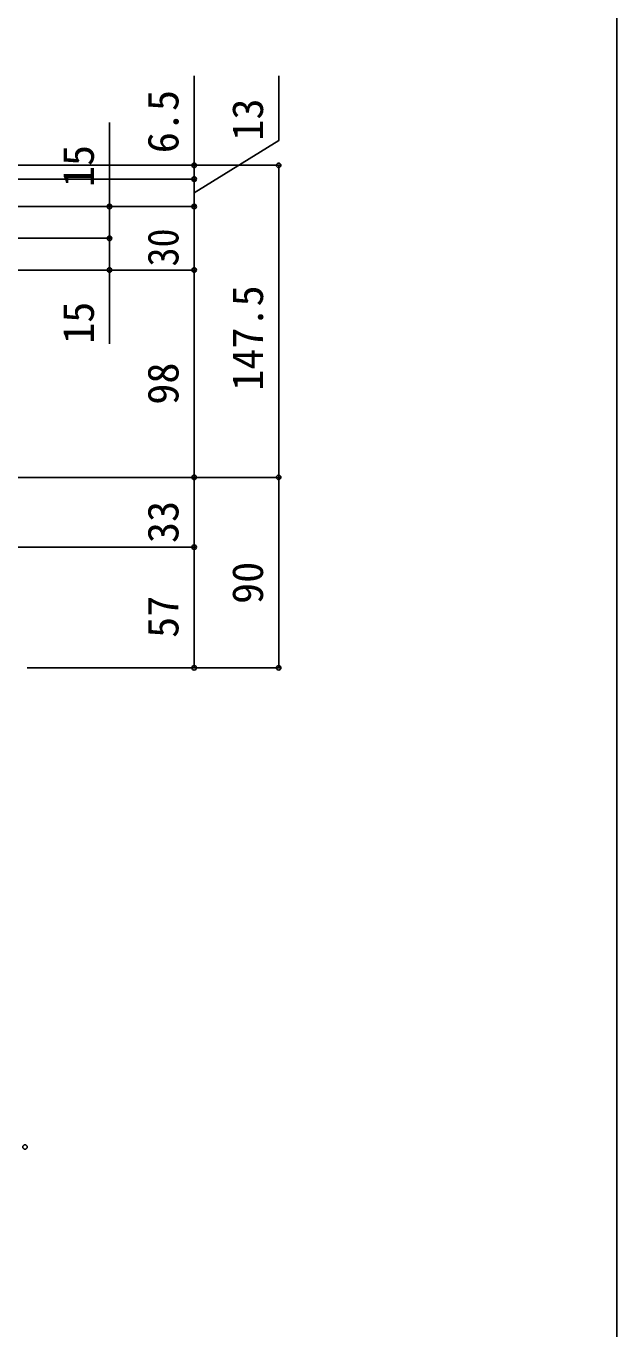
# Model space of a CAD drawing. Units: millimetres, scale not verified. Extents: x -875 to 875, y -1304 to 1297.
# Drawn here: x 596 to 875, y -14 to 602 of the extents above; entities that cross this region are included whole.
import ezdxf
from ezdxf.enums import TextEntityAlignment as Align

# ---------------------------------------------------------------- set-up
doc = ezdxf.new("R2010")
doc.units = ezdxf.units.MM
doc.header["$LTSCALE"] = 8
doc.layers.add('0-6_YKK_D', color=6, linetype='Continuous')
doc.layers.add('0-7_YKK_ZWAK', color=7, linetype='Continuous')
doc.styles.add('ＭＳ ゴシック', font='')
doc.styles.get('ＭＳ ゴシック').set_extended_font_data('MS Gothic')

msp = doc.modelspace()

# ---------------------------------------------------------------- linework, layer by layer
at = {"layer": '0-6_YKK_D'}
for p, q in [((635, 556.291), (635, 516.5)), ((452, 536), (676, 536)), ((452, 536), (716, 536)), ((715, 388.499), (715, 536)), ((452, 529.5), (676, 529.5)), ((452, 529.5), (676, 529.5)), ((675, 516.5), (675, 529.5)), ((451.7, 516.5), (676, 516.5)), ((451.7, 516.5), (676, 516.5)), ((451.7, 516.5), (636, 516.5)), ((635, 501.5), (635, 516.5)), ((675, 516.5), (675, 486.5)), ((541.5, 501.5), (636, 501.5)), ((541.5, 501.5), (636, 501.5)), ((451.7, 486.5), (676, 486.5)), ((451.7, 486.5), (676, 486.5)), ((451.7, 486.5), (636, 486.5)), ((675, 486.5), (675, 388.499)), ((452, 388.499), (676, 388.499)), ((452, 388.499), (676, 388.499)), ((452, 388.499), (716, 388.499)), ((452, 388.499), (716, 388.499)), ((675, 388.499), (675, 355.5)), ((715, 388.499), (715, 298.5)), ((540.5, 355.5), (676, 355.5)), ((540.5, 355.5), (676, 355.5)), ((675, 355.5), (675, 298.5)), ((596, 298.5), (676, 298.5)), ((596, 298.5), (716, 298.5))]:
    msp.add_line(p, q, dxfattribs=at)
for points in [[(675, 523), (715, 547.723), (715, 578.268)], [(675, 529.5), (675, 536), (675, 578.232)], [(635, 501.5), (635, 486.5), (635, 451.655)]]:
    msp.add_lwpolyline(points, dxfattribs=at)
for centre in [(675, 536), (715, 536), (675, 529.5), (675, 529.5), (635, 516.5), (675, 516.5), (675, 516.5), (635, 501.5), (635, 501.5), (635, 486.5), (675, 486.5), (675, 486.5), (675, 388.499), (675, 388.499), (715, 388.499), (715, 388.499), (675, 355.5), (675, 355.5), (675, 298.5), (715, 298.5), (595, 72)]:
    msp.add_circle(centre, 1.075, dxfattribs=at)
at = {"layer": '0-7_YKK_ZWAK'}
msp.add_lwpolyline([(-875, -1303.5), (875, -1303.5), (875, 1246.5)], dxfattribs=at)

# ---------------------------------------------------------------- texts
at = {"layer": '0-6_YKK_D', "style": 'ＭＳ ゴシック'}
for s, p in [('6.5', (672, 541.709)), ('13', (712, 547.655)), ('15', (632, 525.677)), ('147.5', (712, 429.409)), ('15', (632, 451.586)), ('98', (672, 422.841)), ('33', (672, 357.454)), ('90', (712, 328.67)), ('57', (672, 312.625))]:
    msp.add_text(s, height=14.66, rotation=90, dxfattribs=at).set_placement(p, align=Align.BOTTOM_LEFT)
at = {"layer": '0-6_YKK_D', "style": 'ＭＳ ゴシック', "width": 0.9}
msp.add_text('30', height=14.66, rotation=90, dxfattribs=at).set_placement((672, 488.205), align=Align.BOTTOM_LEFT)

doc.saveas('drawing.dxf')
